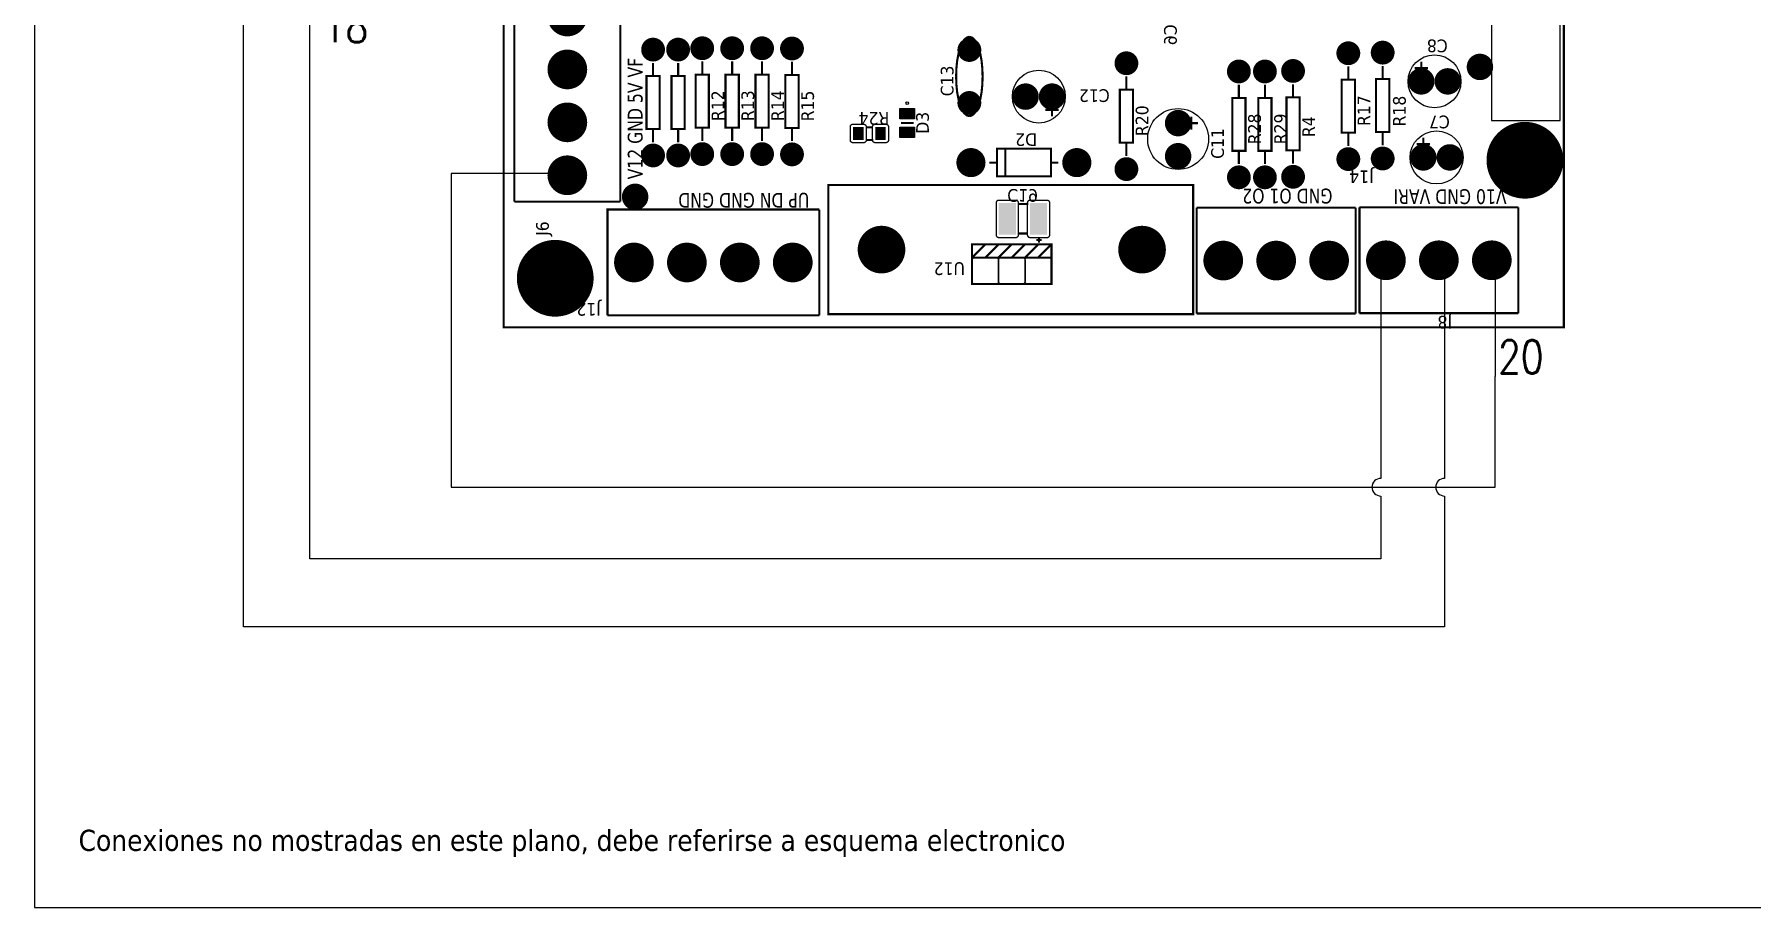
# Model space of a CAD drawing. Header units: millimetres. Extents: x 123.5 to 144.3, y 105.4 to 121.6.
# Drawn here: x 123.51 to 133.24, y 105.41 to 110.36 of the extents above; entities that cross this region are included whole.
import ezdxf
from ezdxf.enums import TextEntityAlignment as Align

# ---------------------------------------------------------------- set-up
doc = ezdxf.new("R2010")
doc.units = ezdxf.units.MM
for name, color, linetype in [('DESC', 250, 'Continuous'), ('WIREFIXED', 7, 'Continuous'), ('WIRES', 7, 'Continuous')]:
    doc.layers.add(name, color=color, linetype=linetype)
doc.styles.get("Standard").update_dxf_attribs({"font": 'tahoma.ttf'})
doc.styles.add('WD', font='romans.shx')

# ---------------------------------------------------------------- blocks, each defined once
blk = doc.blocks.new('RPAD')
blk.add_trace([(-0.5, -0.5), (-0.5, 0.5), (0.5, -0.5), (0.5, 0.5)])
blk = doc.blocks.new('EPAD')
at = {"const_width": 0.5}
blk.add_lwpolyline([(-0.25, 0, 1), (0.25, 0, 1)], format="xyb", close=True, dxfattribs=at)
blk = doc.blocks.new('CEGHV2')
for points, const_width in [([(126.3241, 109.9209), (131.1847, 109.9209), (131.1847, 113.926), (126.3241, 113.926), (126.3241, 109.9209)], 0.008), ([(126.3241, 109.9209), (131.1847, 109.9209), (131.1847, 113.926), (126.3241, 113.926), (126.3241, 109.9209)], 0.008), ([(126.3241, 109.9209), (131.1847, 109.9209), (131.1847, 113.926), (126.3241, 113.926), (126.3241, 109.9209)], 0.008), ([(126.7983, 113.8854), (126.7983, 113.4854)], 0.008), ([(127.5983, 113.8854), (127.5983, 113.4854), (126.7983, 113.4854)], 0.008), ([(126.7983, 113.8854), (127.5983, 113.8854)], 0.008), ([(126.7983, 113.8854), (126.7983, 113.4854)], 0.008), ([(127.5983, 113.8854), (127.5983, 113.4854), (126.7983, 113.4854)], 0.008), ([(126.7983, 113.8854), (127.5983, 113.8854)], 0.008), ([(126.7983, 113.8854), (126.7983, 113.4854)], 0.008), ([(127.5983, 113.8854), (127.5983, 113.4854), (126.7983, 113.4854)], 0.008), ([(126.7983, 113.8854), (127.5983, 113.8854)], 0.008), ([(126.3688, 113.5338), (126.7688, 113.5338), (126.7688, 112.7338)], 0.008), ([(126.3688, 112.7338), (126.3688, 113.5338)], 0.008), ([(126.3688, 113.5338), (126.7688, 113.5338), (126.7688, 112.7338)], 0.008), ([(126.3688, 112.7338), (126.3688, 113.5338)], 0.008), ([(126.3688, 113.5338), (126.7688, 113.5338), (126.7688, 112.7338)], 0.008), ([(126.3688, 112.7338), (126.3688, 113.5338)], 0.008), ([(127.0732, 113.3615), (127.0232, 113.3615)], 0.008), ([(127.0732, 113.3615), (127.0232, 113.3615)], 0.008), ([(127.0732, 113.3615), (127.0232, 113.3615)], 0.008), ([(127.0732, 113.3365), (127.2732, 113.3365), (127.2732, 113.3865), (127.0732, 113.3865), (127.0732, 113.3365)], 0.008), ([(127.0732, 113.3365), (127.2732, 113.3365), (127.2732, 113.3865), (127.0732, 113.3865), (127.0732, 113.3365)], 0.008), ([(127.0732, 113.3365), (127.2732, 113.3365), (127.2732, 113.3865), (127.0732, 113.3865), (127.0732, 113.3365)], 0.008), ([(127.3232, 113.3615), (127.2732, 113.3615)], 0.008), ([(127.3232, 113.3615), (127.2732, 113.3615)], 0.008), ([(127.3232, 113.3615), (127.2732, 113.3615)], 0.008), ([(127.0732, 113.2419), (127.2732, 113.2419), (127.2732, 113.2919), (127.0732, 113.2919), (127.0732, 113.2419)], 0.008), ([(127.0732, 113.2419), (127.2732, 113.2419), (127.2732, 113.2919), (127.0732, 113.2919), (127.0732, 113.2419)], 0.008), ([(127.0732, 113.2419), (127.2732, 113.2419), (127.2732, 113.2919), (127.0732, 113.2919), (127.0732, 113.2419)], 0.008), ([(127.0732, 113.2669), (127.0232, 113.2669)], 0.008), ([(127.0732, 113.2669), (127.0232, 113.2669)], 0.008), ([(127.0732, 113.2669), (127.0232, 113.2669)], 0.008), ([(127.3232, 113.2669), (127.2732, 113.2669)], 0.008), ([(127.3232, 113.2669), (127.2732, 113.2669)], 0.008), ([(127.3232, 113.2669), (127.2732, 113.2669)], 0.008), ([(127.0783, 113.1757), (127.0283, 113.1757)], 0.008), ([(127.0783, 113.1757), (127.0283, 113.1757)], 0.008), ([(127.0783, 113.1757), (127.0283, 113.1757)], 0.008), ([(127.0783, 113.1507), (127.2783, 113.1507), (127.2783, 113.2007), (127.0783, 113.2007), (127.0783, 113.1507)], 0.008), ([(127.0783, 113.1507), (127.2783, 113.1507), (127.2783, 113.2007), (127.0783, 113.2007), (127.0783, 113.1507)], 0.008), ([(127.0783, 113.1507), (127.2783, 113.1507), (127.2783, 113.2007), (127.0783, 113.2007), (127.0783, 113.1507)], 0.008), ([(127.3283, 113.1757), (127.2783, 113.1757)], 0.008), ([(127.3283, 113.1757), (127.2783, 113.1757)], 0.008), ([(127.3283, 113.1757), (127.2783, 113.1757)], 0.008), ([(127.0783, 113.0377), (127.2783, 113.0377), (127.2783, 113.0877), (127.0783, 113.0877), (127.0783, 113.0377)], 0.008), ([(127.0783, 113.0377), (127.2783, 113.0377), (127.2783, 113.0877), (127.0783, 113.0877), (127.0783, 113.0377)], 0.008), ([(127.0783, 113.0377), (127.2783, 113.0377), (127.2783, 113.0877), (127.0783, 113.0877), (127.0783, 113.0377)], 0.008), ([(127.0783, 113.0627), (127.0283, 113.0627)], 0.008), ([(127.0783, 113.0627), (127.0283, 113.0627)], 0.008), ([(127.0783, 113.0627), (127.0283, 113.0627)], 0.008), ([(127.3283, 113.0627), (127.2783, 113.0627)], 0.008), ([(127.3283, 113.0627), (127.2783, 113.0627)], 0.008), ([(127.3283, 113.0627), (127.2783, 113.0627)], 0.008), ([(127.0783, 112.9497), (127.0283, 112.9497)], 0.008), ([(127.0783, 112.9497), (127.0283, 112.9497)], 0.008), ([(127.0783, 112.9497), (127.0283, 112.9497)], 0.008), ([(127.0783, 112.9247), (127.2783, 112.9247), (127.2783, 112.9747), (127.0783, 112.9747), (127.0783, 112.9247)], 0.008), ([(127.0783, 112.9247), (127.2783, 112.9247), (127.2783, 112.9747), (127.0783, 112.9747), (127.0783, 112.9247)], 0.008), ([(127.0783, 112.9247), (127.2783, 112.9247), (127.2783, 112.9747), (127.0783, 112.9747), (127.0783, 112.9247)], 0.008), ([(127.3283, 112.9497), (127.2783, 112.9497)], 0.008), ([(127.3283, 112.9497), (127.2783, 112.9497)], 0.008), ([(127.3283, 112.9497), (127.2783, 112.9497)], 0.008), ([(127.0773, 112.8367), (127.0273, 112.8367)], 0.008), ([(127.0773, 112.8367), (127.0273, 112.8367)], 0.008), ([(127.0773, 112.8367), (127.0273, 112.8367)], 0.008), ([(127.0773, 112.8117), (127.2773, 112.8117), (127.2773, 112.8617), (127.0773, 112.8617), (127.0773, 112.8117)], 0.008), ([(127.0773, 112.8117), (127.2773, 112.8117), (127.2773, 112.8617), (127.0773, 112.8617), (127.0773, 112.8117)], 0.008), ([(127.0773, 112.8117), (127.2773, 112.8117), (127.2773, 112.8617), (127.0773, 112.8617), (127.0773, 112.8117)], 0.008), ([(127.3273, 112.8367), (127.2773, 112.8367)], 0.008), ([(127.3273, 112.8367), (127.2773, 112.8367)], 0.008), ([(127.3273, 112.8367), (127.2773, 112.8367)], 0.008), ([(126.3688, 112.7338), (126.7688, 112.7338)], 0.008), ([(126.3688, 112.7338), (126.7688, 112.7338)], 0.008), ([(126.3688, 112.7338), (126.7688, 112.7338)], 0.008), ([(126.3735, 111.3213), (126.8616, 111.3213), (126.8616, 112.6993), (126.3735, 112.6993), (126.3735, 111.3213)], 0.008), ([(126.3735, 111.3213), (126.8616, 111.3213), (126.8616, 112.6993), (126.3735, 112.6993), (126.3735, 111.3213)], 0.008), ([(126.3735, 111.3213), (126.8616, 111.3213), (126.8616, 112.6993), (126.3735, 112.6993), (126.3735, 111.3213)], 0.008), ([(127.0313, 112.5572), (127.0313, 112.5292)], 0.008), ([(127.0313, 112.5572), (127.0313, 112.5292)], 0.008), ([(127.0313, 112.5572), (127.0313, 112.5292)], 0.008), ([(127.0793, 112.5572), (127.0793, 112.5302)], 0.008), ([(127.0793, 112.5572), (127.0793, 112.5302)], 0.008), ([(127.0793, 112.5572), (127.0793, 112.5302)], 0.008), ([(127.0957, 112.3776), (127.0957, 112.4248)], 0.00787), ([(127.0957, 112.3776), (127.0957, 112.4248)], 0.00787), ([(127.0957, 112.3776), (127.0957, 112.4248)], 0.00787), ([(127.1217, 112.1666), (127.1247, 112.1767), (127.1332, 112.1862), (127.1468, 112.1947), (127.1649, 112.2021), (127.1869, 112.2081), (127.2124, 112.2127), (127.2409, 112.2156), (127.2717, 112.2166)], 0.008), ([(127.1217, 112.1666), (127.1247, 112.1767), (127.1332, 112.1862), (127.1468, 112.1947), (127.1649, 112.2021), (127.1869, 112.2081), (127.2124, 112.2127), (127.2409, 112.2156), (127.2717, 112.2166)], 0.008), ([(127.1217, 112.1666), (127.1247, 112.1767), (127.1332, 112.1862), (127.1468, 112.1947), (127.1649, 112.2021), (127.1869, 112.2081), (127.2124, 112.2127), (127.2409, 112.2156), (127.2717, 112.2166)], 0.008), ([(127.4217, 112.1666), (127.4187, 112.1767), (127.4101, 112.1862), (127.3964, 112.1947), (127.3782, 112.2021), (127.3561, 112.2081), (127.3306, 112.2127), (127.3023, 112.2156), (127.2717, 112.2166)], 0.008), ([(127.4217, 112.1666), (127.4187, 112.1767), (127.4101, 112.1862), (127.3964, 112.1947), (127.3782, 112.2021), (127.3561, 112.2081), (127.3306, 112.2127), (127.3023, 112.2156), (127.2717, 112.2166)], 0.008), ([(127.4217, 112.1666), (127.4187, 112.1767), (127.4101, 112.1862), (127.3964, 112.1947), (127.3782, 112.2021), (127.3561, 112.2081), (127.3306, 112.2127), (127.3023, 112.2156), (127.2717, 112.2166)], 0.008), ([(126.4874, 111.8564), (126.5874, 111.8564), (126.5874, 112.1564), (126.4874, 112.1564), (126.4874, 111.8564)], 0.008), ([(126.4874, 111.8564), (126.5874, 111.8564), (126.5874, 112.1564), (126.4874, 112.1564), (126.4874, 111.8564)], 0.008), ([(126.4874, 111.8564), (126.5874, 111.8564), (126.5874, 112.1564), (126.4874, 112.1564), (126.4874, 111.8564)], 0.008), ([(126.5874, 112.1564), (126.6374, 112.1564), (126.6374, 111.8564), (126.5874, 111.8564)], 0.008), ([(126.5874, 112.1564), (126.6374, 112.1064)], 0.008), ([(126.5874, 112.1564), (126.6374, 112.1564), (126.6374, 111.8564), (126.5874, 111.8564)], 0.008), ([(126.5874, 112.1564), (126.6374, 112.1064)], 0.008), ([(126.5874, 112.1564), (126.6374, 112.1564), (126.6374, 111.8564), (126.5874, 111.8564)], 0.008), ([(126.5874, 112.1564), (126.6374, 112.1064)], 0.008), ([(126.5874, 112.1064), (126.6374, 112.0564)], 0.008), ([(126.5874, 112.1064), (126.6374, 112.0564)], 0.008), ([(126.5874, 112.1064), (126.6374, 112.0564)], 0.008), ([(127.1217, 112.1666), (127.1247, 112.1564), (127.1332, 112.1469), (127.1468, 112.1384), (127.1649, 112.1311), (127.1869, 112.125), (127.2124, 112.1204), (127.2409, 112.1176), (127.2717, 112.1166)], 0.008), ([(127.1217, 112.1666), (127.1247, 112.1564), (127.1332, 112.1469), (127.1468, 112.1384), (127.1649, 112.1311), (127.1869, 112.125), (127.2124, 112.1204), (127.2409, 112.1176), (127.2717, 112.1166)], 0.008), ([(127.1217, 112.1666), (127.1247, 112.1564), (127.1332, 112.1469), (127.1468, 112.1384), (127.1649, 112.1311), (127.1869, 112.125), (127.2124, 112.1204), (127.2409, 112.1176), (127.2717, 112.1166)], 0.008), ([(127.4217, 112.1666), (127.4187, 112.1564), (127.4101, 112.1469), (127.3964, 112.1384), (127.3782, 112.1311), (127.3561, 112.125), (127.3306, 112.1204), (127.3023, 112.1176), (127.2717, 112.1166)], 0.008), ([(127.4217, 112.1666), (127.4187, 112.1564), (127.4101, 112.1469), (127.3964, 112.1384), (127.3782, 112.1311), (127.3561, 112.125), (127.3306, 112.1204), (127.3023, 112.1176), (127.2717, 112.1166)], 0.008), ([(127.4217, 112.1666), (127.4187, 112.1564), (127.4101, 112.1469), (127.3964, 112.1384), (127.3782, 112.1311), (127.3561, 112.125), (127.3306, 112.1204), (127.3023, 112.1176), (127.2717, 112.1166)], 0.008), ([(126.5874, 112.0564), (126.6374, 112.0064)], 0.008), ([(126.5874, 112.0564), (126.6374, 112.0064)], 0.008), ([(126.5874, 112.0564), (126.6374, 112.0064)], 0.008), ([(126.8942, 111.8586), (126.9992, 111.8586), (126.9992, 112.0626), (126.8942, 112.0626), (126.8942, 111.8586)], 0.008), ([(126.8942, 111.8586), (126.9992, 111.8586), (126.9992, 112.0626), (126.8942, 112.0626), (126.8942, 111.8586)], 0.008), ([(126.8942, 111.8586), (126.9992, 111.8586), (126.9992, 112.0626), (126.8942, 112.0626), (126.8942, 111.8586)], 0.008), ([(126.9462, 112.0906), (126.9462, 112.0626)], 0.008), ([(126.9462, 112.0906), (126.9462, 112.0626)], 0.008), ([(126.9462, 112.0906), (126.9462, 112.0626)], 0.008), ([(126.5874, 112.0064), (126.6374, 111.9564)], 0.008), ([(126.5874, 112.0064), (126.6374, 111.9564)], 0.008), ([(126.5874, 112.0064), (126.6374, 111.9564)], 0.008), ([(126.6785, 111.9833), (126.6785, 111.9453)], 0.008), ([(126.6785, 111.9833), (126.6785, 111.9453)], 0.008), ([(126.6785, 111.9833), (126.6785, 111.9453)], 0.008), ([(126.7895, 111.9833), (126.7895, 111.9443)], 0.008), ([(126.7895, 111.9833), (126.7895, 111.9443)], 0.008), ([(126.7895, 111.9833), (126.7895, 111.9443)], 0.008), ([(126.9982, 112.0306), (126.8952, 112.0306)], 0.008), ([(126.9982, 112.0306), (126.8952, 112.0306)], 0.008), ([(126.9982, 112.0306), (126.8952, 112.0306)], 0.008), ([(126.5874, 111.9564), (126.6374, 111.9064)], 0.008), ([(126.5874, 111.9564), (126.6374, 111.9064)], 0.008), ([(126.5874, 111.9564), (126.6374, 111.9064)], 0.008), ([(126.6535, 111.9133), (126.6535, 111.8933)], 0.008), ([(126.6535, 111.9133), (126.6535, 111.8933)], 0.008), ([(126.6535, 111.9133), (126.6535, 111.8933)], 0.008), ([(126.5874, 111.9064), (126.6374, 111.8564)], 0.008), ([(126.5874, 111.9064), (126.6374, 111.8564)], 0.008), ([(126.5874, 111.9064), (126.6374, 111.8564)], 0.008), ([(126.6635, 111.9033), (126.6435, 111.9033)], 0.008), ([(126.6635, 111.9033), (126.6435, 111.9033)], 0.008), ([(126.6635, 111.9033), (126.6435, 111.9033)], 0.008), ([(126.9462, 111.8586), (126.9462, 111.8306)], 0.008), ([(126.9462, 111.8586), (126.9462, 111.8306)], 0.008), ([(126.9462, 111.8586), (126.9462, 111.8306)], 0.008), ([(127.1206, 111.8542), (127.1706, 111.8542)], 0.008), ([(127.1206, 111.8542), (127.1706, 111.8542)], 0.008), ([(127.1206, 111.8542), (127.1706, 111.8542)], 0.008), ([(127.1456, 111.8292), (127.1456, 111.8792)], 0.008), ([(127.1456, 111.8292), (127.1456, 111.8792)], 0.008), ([(127.1456, 111.8292), (127.1456, 111.8792)], 0.008), ([(127.0216, 111.5483), (127.2216, 111.5483), (127.2216, 111.5983), (127.0216, 111.5983), (127.0216, 111.5483)], 0.008), ([(127.0216, 111.5483), (127.2216, 111.5483), (127.2216, 111.5983), (127.0216, 111.5983), (127.0216, 111.5483)], 0.008), ([(127.0216, 111.5483), (127.2216, 111.5483), (127.2216, 111.5983), (127.0216, 111.5983), (127.0216, 111.5483)], 0.008), ([(127.0216, 111.5733), (126.9716, 111.5733)], 0.008), ([(127.0216, 111.5733), (126.9716, 111.5733)], 0.008), ([(127.0216, 111.5733), (126.9716, 111.5733)], 0.008), ([(127.2716, 111.5733), (127.2216, 111.5733)], 0.008), ([(127.2716, 111.5733), (127.2216, 111.5733)], 0.008), ([(127.2716, 111.5733), (127.2216, 111.5733)], 0.008), ([(127.1204, 111.3279), (127.0704, 111.3279)], 0.008), ([(127.1204, 111.3279), (127.0704, 111.3279)], 0.008), ([(127.1204, 111.3279), (127.0704, 111.3279)], 0.008), ([(127.0954, 111.3029), (127.0954, 111.3529)], 0.008), ([(127.0954, 111.3029), (127.0954, 111.3529)], 0.008), ([(127.0954, 111.3029), (127.0954, 111.3529)], 0.008), ([(126.776, 111.3075), (126.376, 111.3075)], 0.008), ([(126.376, 111.3075), (126.376, 110.7075)], 0.008), ([(126.776, 111.3075), (126.376, 111.3075)], 0.008), ([(126.376, 111.3075), (126.376, 110.7075)], 0.008), ([(126.776, 111.3075), (126.376, 111.3075)], 0.008), ([(126.376, 111.3075), (126.376, 110.7075)], 0.008), ([(126.776, 110.7075), (126.776, 111.3075)], 0.008), ([(126.776, 110.7075), (126.776, 111.3075)], 0.008), ([(126.776, 110.7075), (126.776, 111.3075)], 0.008), ([(126.9906, 111.1484), (126.9406, 111.1484)], 0.008), ([(126.9906, 111.1484), (126.9406, 111.1484)], 0.008), ([(126.9906, 111.1484), (126.9406, 111.1484)], 0.008), ([(126.9906, 111.1234), (127.1906, 111.1234), (127.1906, 111.1734), (126.9906, 111.1734), (126.9906, 111.1234)], 0.008), ([(126.9906, 111.1234), (127.1906, 111.1234), (127.1906, 111.1734), (126.9906, 111.1734), (126.9906, 111.1234)], 0.008), ([(126.9906, 111.1234), (127.1906, 111.1234), (127.1906, 111.1734), (126.9906, 111.1734), (126.9906, 111.1234)], 0.008), ([(127.2406, 111.1484), (127.1906, 111.1484)], 0.008), ([(127.2406, 111.1484), (127.1906, 111.1484)], 0.008), ([(127.2406, 111.1484), (127.1906, 111.1484)], 0.008), ([(126.9906, 111.025), (127.1906, 111.025), (127.1906, 111.075), (126.9906, 111.075), (126.9906, 111.025)], 0.008), ([(126.9906, 111.025), (127.1906, 111.025), (127.1906, 111.075), (126.9906, 111.075), (126.9906, 111.025)], 0.008), ([(126.9906, 111.025), (127.1906, 111.025), (127.1906, 111.075), (126.9906, 111.075), (126.9906, 111.025)], 0.008), ([(126.9906, 111.05), (126.9406, 111.05)], 0.008), ([(126.9906, 111.05), (126.9406, 111.05)], 0.008), ([(126.9906, 111.05), (126.9406, 111.05)], 0.008), ([(127.2406, 111.05), (127.1906, 111.05)], 0.008), ([(127.2406, 111.05), (127.1906, 111.05)], 0.008), ([(127.2406, 111.05), (127.1906, 111.05)], 0.008), ([(126.9926, 110.9437), (126.9426, 110.9437)], 0.008), ([(126.9926, 110.9437), (126.9426, 110.9437)], 0.008), ([(126.9926, 110.9437), (126.9426, 110.9437)], 0.008), ([(126.9926, 110.9187), (127.1926, 110.9187), (127.1926, 110.9687), (126.9926, 110.9687), (126.9926, 110.9187)], 0.008), ([(126.9926, 110.9187), (127.1926, 110.9187), (127.1926, 110.9687), (126.9926, 110.9687), (126.9926, 110.9187)], 0.008), ([(126.9926, 110.9187), (127.1926, 110.9187), (127.1926, 110.9687), (126.9926, 110.9687), (126.9926, 110.9187)], 0.008), ([(127.2426, 110.9437), (127.1926, 110.9437)], 0.008), ([(127.2426, 110.9437), (127.1926, 110.9437)], 0.008), ([(127.2426, 110.9437), (127.1926, 110.9437)], 0.008), ([(127.0595, 110.71), (127.2595, 110.71), (127.2595, 110.76), (127.0595, 110.76), (127.0595, 110.71)], 0.008), ([(127.0595, 110.71), (127.2595, 110.71), (127.2595, 110.76), (127.0595, 110.76), (127.0595, 110.71)], 0.008), ([(127.0595, 110.71), (127.2595, 110.71), (127.2595, 110.76), (127.0595, 110.76), (127.0595, 110.71)], 0.008), ([(126.776, 110.7075), (126.376, 110.7075)], 0.008), ([(126.776, 110.7075), (126.376, 110.7075)], 0.008), ([(126.776, 110.7075), (126.376, 110.7075)], 0.008), ([(126.3771, 110.6929), (126.7771, 110.6929)], 0.008), ([(126.3771, 110.6929), (126.3771, 110.0929)], 0.008), ([(126.3771, 110.6929), (126.7771, 110.6929)], 0.008), ([(126.3771, 110.6929), (126.3771, 110.0929)], 0.008), ([(126.3771, 110.6929), (126.7771, 110.6929)], 0.008), ([(126.3771, 110.6929), (126.3771, 110.0929)], 0.008), ([(126.7771, 110.0929), (126.7771, 110.6929)], 0.008), ([(126.7771, 110.0929), (126.7771, 110.6929)], 0.008), ([(126.7771, 110.0929), (126.7771, 110.6929)], 0.008), ([(127.0595, 110.735), (127.0095, 110.735)], 0.008), ([(127.0595, 110.735), (127.0095, 110.735)], 0.008), ([(127.0595, 110.735), (127.0095, 110.735)], 0.008), ([(127.3095, 110.735), (127.2595, 110.735)], 0.008), ([(127.3095, 110.735), (127.2595, 110.735)], 0.008), ([(127.3095, 110.735), (127.2595, 110.735)], 0.008), ([(127.0618, 110.5801), (127.2618, 110.5801), (127.2618, 110.6301), (127.0618, 110.6301), (127.0618, 110.5801)], 0.008), ([(127.0618, 110.5801), (127.2618, 110.5801), (127.2618, 110.6301), (127.0618, 110.6301), (127.0618, 110.5801)], 0.008), ([(127.0618, 110.5801), (127.2618, 110.5801), (127.2618, 110.6301), (127.0618, 110.6301), (127.0618, 110.5801)], 0.008), ([(127.0118, 110.6051), (127.0618, 110.6051)], 0.008), ([(127.0118, 110.6051), (127.0618, 110.6051)], 0.008), ([(127.0118, 110.6051), (127.0618, 110.6051)], 0.008), ([(127.2618, 110.6051), (127.3118, 110.6051)], 0.008), ([(127.2618, 110.6051), (127.3118, 110.6051)], 0.008), ([(127.2618, 110.6051), (127.3118, 110.6051)], 0.008), ([(127.3032, 110.4844), (127.3032, 110.4344)], 0.008), ([(127.3032, 110.4844), (127.3032, 110.4344)], 0.008), ([(127.3032, 110.4844), (127.3032, 110.4344)], 0.008), ([(127.0408, 110.4516), (126.9908, 110.4516)], 0.008), ([(127.0408, 110.4516), (126.9908, 110.4516)], 0.008), ([(127.0408, 110.4516), (126.9908, 110.4516)], 0.008), ([(127.0158, 110.4766), (127.0158, 110.4266)], 0.008), ([(127.0158, 110.4766), (127.0158, 110.4266)], 0.008), ([(127.0158, 110.4766), (127.0158, 110.4266)], 0.008), ([(127.3282, 110.4594), (127.2782, 110.4594)], 0.008), ([(127.3282, 110.4594), (127.2782, 110.4594)], 0.008), ([(127.3282, 110.4594), (127.2782, 110.4594)], 0.008), ([(126.3771, 110.0929), (126.7771, 110.0929)], 0.008), ([(126.3771, 110.0929), (126.7771, 110.0929)], 0.008), ([(126.3771, 110.0929), (126.7771, 110.0929)], 0.008)]:
    blk.add_lwpolyline(points, dxfattribs=dict(const_width=const_width))
for points in [[(127.0913, 112.6062), (127.0913, 112.5662), (127.0913, 112.5652), (127.0911, 112.5642), (127.0909, 112.5632), (127.0906, 112.5623), (127.0902, 112.5614), (127.0897, 112.5606), (127.0891, 112.5598), (127.0884, 112.5591), (127.0877, 112.5585), (127.087, 112.5579), (127.0861, 112.5574), (127.0853, 112.557), (127.0843, 112.5567), (127.0834, 112.5564), (127.0824, 112.5563), (127.0813, 112.5562), (127.0313, 112.5562), (127.0303, 112.5563), (127.0293, 112.5564), (127.0283, 112.5567), (127.0274, 112.557), (127.0265, 112.5574), (127.0257, 112.5579), (127.0249, 112.5585), (127.0242, 112.5591), (127.0236, 112.5598), (127.023, 112.5606), (127.0225, 112.5614), (127.0221, 112.5623), (127.0218, 112.5632), (127.0215, 112.5642), (127.0214, 112.5652), (127.0213, 112.5662), (127.0213, 112.6062), (127.0214, 112.6073), (127.0215, 112.6083), (127.0218, 112.6093), (127.0221, 112.6102), (127.0225, 112.6111), (127.023, 112.6119), (127.0236, 112.6126), (127.0242, 112.6134), (127.0249, 112.614), (127.0257, 112.6146), (127.0265, 112.6151), (127.0274, 112.6155), (127.0283, 112.6158), (127.0293, 112.616), (127.0303, 112.6162), (127.0313, 112.6162), (127.0813, 112.6162), (127.0824, 112.6162), (127.0834, 112.616), (127.0843, 112.6158), (127.0853, 112.6155), (127.0861, 112.6151), (127.087, 112.6146), (127.0877, 112.614), (127.0884, 112.6134), (127.0891, 112.6126), (127.0897, 112.6119), (127.0902, 112.6111), (127.0906, 112.6102), (127.0909, 112.6093), (127.0911, 112.6083), (127.0913, 112.6073), (127.0913, 112.6062)], [(127.0913, 112.5222), (127.0913, 112.4822), (127.0913, 112.4812), (127.0911, 112.4802), (127.0909, 112.4792), (127.0906, 112.4783), (127.0902, 112.4774), (127.0897, 112.4766), (127.0891, 112.4758), (127.0884, 112.4751), (127.0877, 112.4745), (127.087, 112.4739), (127.0861, 112.4734), (127.0853, 112.473), (127.0843, 112.4727), (127.0834, 112.4724), (127.0824, 112.4723), (127.0813, 112.4722), (127.0313, 112.4722), (127.0303, 112.4723), (127.0293, 112.4724), (127.0283, 112.4727), (127.0274, 112.473), (127.0265, 112.4734), (127.0257, 112.4739), (127.0249, 112.4745), (127.0242, 112.4751), (127.0236, 112.4758), (127.023, 112.4766), (127.0225, 112.4774), (127.0221, 112.4783), (127.0218, 112.4792), (127.0215, 112.4802), (127.0214, 112.4812), (127.0213, 112.4822), (127.0213, 112.5222), (127.0214, 112.5233), (127.0215, 112.5243), (127.0218, 112.5253), (127.0221, 112.5262), (127.0225, 112.5271), (127.023, 112.5279), (127.0236, 112.5286), (127.0242, 112.5294), (127.0249, 112.53), (127.0257, 112.5306), (127.0265, 112.5311), (127.0274, 112.5315), (127.0283, 112.5318), (127.0293, 112.532), (127.0303, 112.5322), (127.0313, 112.5322), (127.0813, 112.5322), (127.0824, 112.5322), (127.0834, 112.532), (127.0843, 112.5318), (127.0853, 112.5315), (127.0861, 112.5311), (127.087, 112.5306), (127.0877, 112.53), (127.0884, 112.5294), (127.0891, 112.5286), (127.0897, 112.5279), (127.0902, 112.5271), (127.0906, 112.5262), (127.0909, 112.5253), (127.0911, 112.5243), (127.0913, 112.5233), (127.0913, 112.5222)], [(127.0798, 112.3737), (127.0408, 112.3737), (127.0408, 112.4287), (127.0798, 112.4287), (127.0798, 112.3737)], [(127.1506, 112.3737), (127.1116, 112.3737), (127.1116, 112.4287), (127.1506, 112.4287), (127.1506, 112.3737)], [(126.5874, 112.1464), (126.5874, 112.0664), (126.5874, 112.0653), (126.5872, 112.0643), (126.587, 112.0633), (126.5867, 112.0624), (126.5862, 112.0615), (126.5858, 112.0607), (126.5852, 112.06), (126.5845, 112.0592), (126.5838, 112.0586), (126.5831, 112.058), (126.5822, 112.0575), (126.5814, 112.0571), (126.5804, 112.0568), (126.5795, 112.0566), (126.5785, 112.0564), (126.5774, 112.0564), (126.4974, 112.0564), (126.4964, 112.0564), (126.4954, 112.0566), (126.4944, 112.0568), (126.4935, 112.0571), (126.4926, 112.0575), (126.4918, 112.058), (126.491, 112.0586), (126.4903, 112.0592), (126.4897, 112.06), (126.4891, 112.0607), (126.4886, 112.0615), (126.4882, 112.0624), (126.4879, 112.0633), (126.4876, 112.0643), (126.4875, 112.0653), (126.4874, 112.0664), (126.4874, 112.1464), (126.4875, 112.1474), (126.4876, 112.1484), (126.4879, 112.1494), (126.4882, 112.1503), (126.4886, 112.1512), (126.4891, 112.152), (126.4897, 112.1528), (126.4903, 112.1535), (126.491, 112.1541), (126.4918, 112.1547), (126.4926, 112.1552), (126.4935, 112.1556), (126.4944, 112.1559), (126.4954, 112.1562), (126.4964, 112.1563), (126.4974, 112.1564), (126.5774, 112.1564), (126.5785, 112.1563), (126.5795, 112.1562), (126.5804, 112.1559), (126.5814, 112.1556), (126.5822, 112.1552), (126.5831, 112.1547), (126.5838, 112.1541), (126.5845, 112.1535), (126.5852, 112.1528), (126.5858, 112.152), (126.5862, 112.1512), (126.5867, 112.1503), (126.587, 112.1494), (126.5872, 112.1484), (126.5874, 112.1474), (126.5874, 112.1464)], [(126.5874, 112.0464), (126.5874, 111.9664), (126.5874, 111.9653), (126.5872, 111.9643), (126.587, 111.9633), (126.5867, 111.9624), (126.5862, 111.9615), (126.5858, 111.9607), (126.5852, 111.96), (126.5845, 111.9592), (126.5838, 111.9586), (126.5831, 111.958), (126.5822, 111.9575), (126.5814, 111.9571), (126.5804, 111.9568), (126.5795, 111.9566), (126.5785, 111.9564), (126.5774, 111.9564), (126.4974, 111.9564), (126.4964, 111.9564), (126.4954, 111.9566), (126.4944, 111.9568), (126.4935, 111.9571), (126.4926, 111.9575), (126.4918, 111.958), (126.491, 111.9586), (126.4903, 111.9592), (126.4897, 111.96), (126.4891, 111.9607), (126.4886, 111.9615), (126.4882, 111.9624), (126.4879, 111.9633), (126.4876, 111.9643), (126.4875, 111.9653), (126.4874, 111.9664), (126.4874, 112.0464), (126.4875, 112.0474), (126.4876, 112.0484), (126.4879, 112.0494), (126.4882, 112.0503), (126.4886, 112.0512), (126.4891, 112.052), (126.4897, 112.0528), (126.4903, 112.0535), (126.491, 112.0541), (126.4918, 112.0547), (126.4926, 112.0552), (126.4935, 112.0556), (126.4944, 112.0559), (126.4954, 112.0562), (126.4964, 112.0563), (126.4974, 112.0564), (126.5774, 112.0564), (126.5785, 112.0563), (126.5795, 112.0562), (126.5804, 112.0559), (126.5814, 112.0556), (126.5822, 112.0552), (126.5831, 112.0547), (126.5838, 112.0541), (126.5845, 112.0535), (126.5852, 112.0528), (126.5858, 112.052), (126.5862, 112.0512), (126.5867, 112.0503), (126.587, 112.0494), (126.5872, 112.0484), (126.5874, 112.0474), (126.5874, 112.0464)], [(126.6635, 112.0558), (126.6635, 111.9908), (126.6636, 111.9897), (126.6637, 111.9887), (126.6639, 111.9877), (126.6643, 111.9868), (126.6647, 111.9859), (126.6652, 111.9851), (126.6658, 111.9843), (126.6664, 111.9836), (126.6671, 111.983), (126.6679, 111.9824), (126.6687, 111.9819), (126.6696, 111.9815), (126.6705, 111.9812), (126.6715, 111.981), (126.6725, 111.9808), (126.6735, 111.9808), (126.7935, 111.9808), (126.7945, 111.9808), (126.7955, 111.981), (126.7965, 111.9812), (126.7974, 111.9815), (126.7983, 111.9819), (126.7991, 111.9824), (126.7999, 111.983), (126.8006, 111.9836), (126.8013, 111.9843), (126.8018, 111.9851), (126.8023, 111.9859), (126.8027, 111.9868), (126.8031, 111.9877), (126.8033, 111.9887), (126.8035, 111.9897), (126.8035, 111.9908), (126.8035, 112.0558), (126.8035, 112.0568), (126.8033, 112.0578), (126.8031, 112.0588), (126.8027, 112.0597), (126.8023, 112.0606), (126.8018, 112.0614), (126.8013, 112.0622), (126.8006, 112.0629), (126.7999, 112.0635), (126.7991, 112.0641), (126.7983, 112.0646), (126.7974, 112.065), (126.7965, 112.0653), (126.7955, 112.0656), (126.7945, 112.0657), (126.7935, 112.0658), (126.6735, 112.0658), (126.6725, 112.0657), (126.6715, 112.0656), (126.6705, 112.0653), (126.6696, 112.065), (126.6687, 112.0646), (126.6679, 112.0641), (126.6671, 112.0635), (126.6664, 112.0629), (126.6658, 112.0622), (126.6652, 112.0614), (126.6647, 112.0606), (126.6643, 112.0597), (126.6639, 112.0588), (126.6637, 112.0578), (126.6636, 112.0568), (126.6635, 112.0558)], [(126.5874, 111.9464), (126.5874, 111.8664), (126.5874, 111.8653), (126.5872, 111.8643), (126.587, 111.8633), (126.5867, 111.8624), (126.5862, 111.8615), (126.5858, 111.8607), (126.5852, 111.86), (126.5845, 111.8592), (126.5838, 111.8586), (126.5831, 111.858), (126.5822, 111.8575), (126.5814, 111.8571), (126.5804, 111.8568), (126.5795, 111.8566), (126.5785, 111.8564), (126.5774, 111.8564), (126.4974, 111.8564), (126.4964, 111.8564), (126.4954, 111.8566), (126.4944, 111.8568), (126.4935, 111.8571), (126.4926, 111.8575), (126.4918, 111.858), (126.491, 111.8586), (126.4903, 111.8592), (126.4897, 111.86), (126.4891, 111.8607), (126.4886, 111.8615), (126.4882, 111.8624), (126.4879, 111.8633), (126.4876, 111.8643), (126.4875, 111.8653), (126.4874, 111.8664), (126.4874, 111.9464), (126.4875, 111.9474), (126.4876, 111.9484), (126.4879, 111.9494), (126.4882, 111.9503), (126.4886, 111.9512), (126.4891, 111.952), (126.4897, 111.9528), (126.4903, 111.9535), (126.491, 111.9541), (126.4918, 111.9547), (126.4926, 111.9552), (126.4935, 111.9556), (126.4944, 111.9559), (126.4954, 111.9562), (126.4964, 111.9563), (126.4974, 111.9564), (126.5774, 111.9564), (126.5785, 111.9563), (126.5795, 111.9562), (126.5804, 111.9559), (126.5814, 111.9556), (126.5822, 111.9552), (126.5831, 111.9547), (126.5838, 111.9541), (126.5845, 111.9535), (126.5852, 111.9528), (126.5858, 111.952), (126.5862, 111.9512), (126.5867, 111.9503), (126.587, 111.9494), (126.5872, 111.9484), (126.5874, 111.9474), (126.5874, 111.9464)], [(126.6635, 111.9378), (126.6635, 111.8728), (126.6636, 111.8717), (126.6637, 111.8707), (126.6639, 111.8697), (126.6643, 111.8688), (126.6647, 111.8679), (126.6652, 111.8671), (126.6658, 111.8663), (126.6664, 111.8656), (126.6671, 111.865), (126.6679, 111.8644), (126.6687, 111.8639), (126.6696, 111.8635), (126.6705, 111.8632), (126.6715, 111.863), (126.6725, 111.8628), (126.6735, 111.8628), (126.7935, 111.8628), (126.7945, 111.8628), (126.7955, 111.863), (126.7965, 111.8632), (126.7974, 111.8635), (126.7983, 111.8639), (126.7991, 111.8644), (126.7999, 111.865), (126.8006, 111.8656), (126.8013, 111.8663), (126.8018, 111.8671), (126.8023, 111.8679), (126.8027, 111.8688), (126.8031, 111.8697), (126.8033, 111.8707), (126.8035, 111.8717), (126.8035, 111.8728), (126.8035, 111.9378), (126.8035, 111.9388), (126.8033, 111.9398), (126.8031, 111.9408), (126.8027, 111.9417), (126.8023, 111.9426), (126.8018, 111.9434), (126.8013, 111.9442), (126.8006, 111.9449), (126.7999, 111.9455), (126.7991, 111.9461), (126.7983, 111.9466), (126.7974, 111.947), (126.7965, 111.9473), (126.7955, 111.9476), (126.7945, 111.9477), (126.7935, 111.9478), (126.6735, 111.9478), (126.6725, 111.9477), (126.6715, 111.9476), (126.6705, 111.9473), (126.6696, 111.947), (126.6687, 111.9466), (126.6679, 111.9461), (126.6671, 111.9455), (126.6664, 111.9449), (126.6658, 111.9442), (126.6652, 111.9434), (126.6647, 111.9426), (126.6643, 111.9417), (126.6639, 111.9408), (126.6637, 111.9398), (126.6636, 111.9388), (126.6635, 111.9378)]]:
    blk.add_lwpolyline(points, close=True)
blk.add_lwpolyline([(127.1059, 109.9352), (128.2148, 109.9352), (128.2148, 110.1943), (127.1059, 110.1943), (127.1059, 109.9352)])
for centre, radius in [((127.1705, 112.4012), 0.00492), ((127.1705, 112.4012), 0.00492), ((127.1705, 112.4012), 0.00492), ((127.1956, 111.9042), 0.1), ((127.1956, 111.9042), 0.1), ((127.1956, 111.9042), 0.1), ((127.0354, 111.3779), 0.115), ((127.0354, 111.3779), 0.115), ((127.0354, 111.3779), 0.115), ((126.9658, 110.4016), 0.1), ((126.9658, 110.4016), 0.1), ((126.9658, 110.4016), 0.1), ((127.2532, 110.4094), 0.1), ((127.2532, 110.4094), 0.1), ((127.2532, 110.4094), 0.1)]:
    blk.add_circle(centre, radius)
for p, xscale, yscale in [((126.5091, 113.7311), 0.29, 0.29), ((126.8983, 113.6854), 0.15, 0.15), ((127.0983, 113.6854), 0.15, 0.15), ((127.2983, 113.6854), 0.15, 0.15), ((127.4983, 113.6854), 0.15, 0.15), ((126.5688, 113.4338), 0.15, 0.15), ((126.8169, 113.4293), 0.1, 0.1), ((126.9732, 113.3615), 0.09, 0.09), ((127.3732, 113.3615), 0.09, 0.09), ((126.5688, 113.2338), 0.15, 0.15), ((126.9732, 113.2669), 0.09, 0.09), ((127.3732, 113.2669), 0.09, 0.09), ((126.9783, 113.1757), 0.09, 0.09), ((127.3783, 113.1757), 0.09, 0.09), ((126.5688, 113.0338), 0.15, 0.15), ((126.9783, 113.0627), 0.09, 0.09), ((127.3783, 113.0627), 0.09, 0.09), ((126.9783, 112.9497), 0.09, 0.09), ((127.3783, 112.9497), 0.09, 0.09), ((126.5688, 112.8338), 0.15, 0.15), ((126.9773, 112.8367), 0.09, 0.09), ((127.3773, 112.8367), 0.09, 0.09), ((126.6175, 112.4985), 0.18, 0.18), ((126.9462, 112.1606), 0.11, 0.11), ((127.1717, 112.1666), 0.09, 0.09), ((127.3717, 112.1666), 0.09, 0.09), ((127.1956, 111.9542), 0.1, 0.1), ((127.1956, 111.8542), 0.1, 0.1), ((126.9462, 111.7606), 0.11, 0.11), ((126.6175, 111.5142), 0.18, 0.18), ((126.9216, 111.5733), 0.09, 0.09), ((127.3216, 111.5733), 0.09, 0.09), ((126.9704, 111.3779), 0.1, 0.1), ((127.0954, 111.3779), 0.1, 0.1), ((126.576, 111.2075), 0.15, 0.15), ((126.8906, 111.1484), 0.09, 0.09), ((127.2906, 111.1484), 0.09, 0.09), ((126.576, 111.0075), 0.15, 0.15), ((126.8906, 111.05), 0.09, 0.09), ((127.2906, 111.05), 0.09, 0.09), ((126.8926, 110.9437), 0.09, 0.09), ((127.2926, 110.9437), 0.09, 0.09), ((126.576, 110.8075), 0.15, 0.15), ((126.9595, 110.735), 0.09, 0.09), ((127.3595, 110.735), 0.09, 0.09), ((126.5771, 110.5929), 0.15, 0.15), ((126.9618, 110.6051), 0.09, 0.09), ((127.3618, 110.6051), 0.09, 0.09), ((126.9658, 110.4516), 0.1, 0.1), ((127.2532, 110.4594), 0.1, 0.1), ((126.5771, 110.3929), 0.15, 0.15), ((126.9658, 110.3516), 0.1, 0.1), ((127.2532, 110.3594), 0.1, 0.1), ((126.5771, 110.1929), 0.15, 0.15), ((127.3078, 110.2377), 0.1, 0.1), ((126.9551, 110.0679), 0.29, 0.29)]:
    blk.add_blockref('EPAD', p, dxfattribs=dict(xscale=xscale, yscale=yscale))
for p, xscale, yscale, rotation in [((127.0563, 112.5862), 0.04, 0.05, 270), ((127.0563, 112.5022), 0.04, 0.05, 270), ((127.0603, 112.4012), 0.039, 0.055, 180), ((127.1311, 112.4012), 0.039, 0.055, 180), ((126.7335, 112.0233), 0.065, 0.12, 90), ((126.7335, 111.9053), 0.065, 0.12, 90)]:
    blk.add_blockref('RPAD', p, dxfattribs=dict(xscale=xscale, yscale=yscale, rotation=rotation))
for s, height, width, p in [('J6', 0.048, 1.041667, (126.6693, 113.7554)), ('J6', 0.048, 1.041667, (126.6693, 113.7554)), ('J6', 0.048, 1.041667, (126.6693, 113.7554)), ('V12 GND 5V VF', 0.056, 0.892857, (126.8831, 113.4012)), ('V12 GND 5V VF', 0.056, 0.892857, (126.8831, 113.4012)), ('V12 GND 5V VF', 0.056, 0.892857, (126.8831, 113.4012)), ('R12', 0.048, 1.041667, (127.1033, 113.0927)), ('R12', 0.048, 1.041667, (127.1033, 113.0927)), ('R12', 0.048, 1.041667, (127.1033, 113.0927)), ('R13', 0.048, 1.041667, (127.1033, 112.9797)), ('R13', 0.048, 1.041667, (127.1033, 112.9797)), ('R13', 0.048, 1.041667, (127.1033, 112.9797)), ('R14', 0.048, 1.041667, (127.1033, 112.8667)), ('R14', 0.048, 1.041667, (127.1033, 112.8667)), ('R14', 0.048, 1.041667, (127.1033, 112.8667)), ('R15', 0.048, 1.041667, (127.1023, 112.7537)), ('R15', 0.048, 1.041667, (127.1023, 112.7537)), ('R15', 0.048, 1.041667, (127.1023, 112.7537)), ('D3', 0.048, 1.041667, (127.0551, 112.3196)), ('D3', 0.048, 1.041667, (127.0551, 112.3196)), ('D3', 0.048, 1.041667, (127.0551, 112.3196)), ('C13', 0.048, 1.041667, (127.1967, 112.2266)), ('C13', 0.048, 1.041667, (127.1967, 112.2266)), ('C13', 0.048, 1.041667, (127.1967, 112.2266)), ('R20', 0.048, 1.041667, (127.0466, 111.4903)), ('R20', 0.048, 1.041667, (127.0466, 111.4903)), ('R20', 0.048, 1.041667, (127.0466, 111.4903)), ('C11', 0.048, 1.041667, (126.9604, 111.2049)), ('C11', 0.048, 1.041667, (126.9604, 111.2049)), ('C11', 0.048, 1.041667, (126.9604, 111.2049)), ('R28', 0.048, 1.041667, (127.0156, 111.0654)), ('R28', 0.048, 1.041667, (127.0156, 111.0654)), ('R28', 0.048, 1.041667, (127.0156, 111.0654)), ('R29', 0.048, 1.041667, (127.0156, 110.967)), ('R29', 0.048, 1.041667, (127.0156, 110.967)), ('R29', 0.048, 1.041667, (127.0156, 110.967)), ('R4', 0.048, 1.041667, (127.0426, 110.8607)), ('R4', 0.048, 1.041667, (127.0426, 110.8607)), ('R4', 0.048, 1.041667, (127.0426, 110.8607)), ('R17', 0.048, 1.041667, (127.0845, 110.652)), ('R17', 0.048, 1.041667, (127.0845, 110.652)), ('R17', 0.048, 1.041667, (127.0845, 110.652)), ('R18', 0.048, 1.041667, (127.0829, 110.5181)), ('R18', 0.048, 1.041667, (127.0829, 110.5181)), ('R18', 0.048, 1.041667, (127.0829, 110.5181))]:
    blk.add_text(s, height=height, dxfattribs=dict(width=width)).set_placement(p)
for s, height, width, p in [('J12', 0.048, 1.041667, (126.4158, 113.5588)), ('J12', 0.048, 1.041667, (126.4158, 113.5588)), ('J12', 0.048, 1.041667, (126.4158, 113.5588)), ('UP DN GND GND', 0.056, 0.892857, (126.8319, 112.7713)), ('UP DN GND GND', 0.056, 0.892857, (126.8319, 112.7713)), ('UP DN GND GND', 0.056, 0.892857, (126.8319, 112.7713)), ('R24', 0.048, 1.041667, (127.1373, 112.4692)), ('R24', 0.048, 1.041667, (127.1373, 112.4692)), ('R24', 0.048, 1.041667, (127.1373, 112.4692)), ('U12', 0.048, 1.041667, (126.5694, 112.1833)), ('U12', 0.048, 1.041667, (126.5694, 112.1833)), ('U12', 0.048, 1.041667, (126.5694, 112.1833)), ('D2', 0.048, 1.041667, (127.0572, 111.9106)), ('D2', 0.048, 1.041667, (127.0572, 111.9106)), ('D2', 0.048, 1.041667, (127.0572, 111.9106)), ('C12', 0.048, 1.041667, (127.2234, 111.6363)), ('C12', 0.048, 1.041667, (127.2234, 111.6363)), ('C12', 0.048, 1.041667, (127.2234, 111.6363)), ('GND O1 O2', 0.056, 0.892857, (126.8477, 110.7949)), ('GND O1 O2', 0.056, 0.892857, (126.8477, 110.7949)), ('GND O1 O2', 0.056, 0.892857, (126.8477, 110.7949)), ('J14', 0.048, 1.041667, (126.9167, 110.639)), ('J14', 0.048, 1.041667, (126.9167, 110.639)), ('J14', 0.048, 1.041667, (126.9167, 110.639)), ('V10 GND VARI', 0.056, 0.892857, (126.8457, 110.1371)), ('V10 GND VARI', 0.056, 0.892857, (126.8457, 110.1371)), ('V10 GND VARI', 0.056, 0.892857, (126.8457, 110.1371)), ('C7', 0.048, 1.041667, (127.1238, 110.3516)), ('C7', 0.048, 1.041667, (127.1238, 110.3516)), ('C7', 0.048, 1.041667, (127.1238, 110.3516)), ('C8', 0.048, 1.041667, (127.4112, 110.3594)), ('C8', 0.048, 1.041667, (127.4112, 110.3594)), ('C8', 0.048, 1.041667, (127.4112, 110.3594)), ('J8', 0.048, 1.041667, (126.3671, 110.3429)), ('J8', 0.048, 1.041667, (126.3671, 110.3429)), ('J8', 0.048, 1.041667, (126.3671, 110.3429))]:
    blk.add_text(s, height=height, rotation=90, dxfattribs=dict(width=width)).set_placement(p)
at = {"text_generation_flag": 2, "width": 1.041667}
blk.add_text('C19', height=0.048, rotation=90, dxfattribs=at).set_placement((126.8461, 112.0235))
blk.add_text('C19', height=0.048, rotation=90, dxfattribs=at).set_placement((126.8461, 112.0235))
blk.add_text('C19', height=0.048, rotation=90, dxfattribs=at).set_placement((126.8461, 112.0235))
blk.add_text('C6', height=0.048, dxfattribs=at).set_placement((127.4686, 111.3831))
blk.add_text('C6', height=0.048, dxfattribs=at).set_placement((127.4686, 111.3831))
blk.add_text('C6', height=0.048, dxfattribs=at).set_placement((127.4686, 111.3831))
blk = doc.blocks.new('WD_WNV')
at = {"style": 'WD', "flags": 1}
for tag, p in [('W01USER', (-0.0625, 0.0938)), ('W02USER', (-0.0625, 0.0859)), ('W03USER', (-0.0625, 0.0781)), ('W04USER', (-0.0625, 0.0703)), ('W05USER', (-0.0625, 0.0625)), ('W06USER', (-0.0625, 0.0547)), ('W07USER', (-0.0625, 0.0469)), ('W08USER', (-0.0625, 0.0391)), ('W09USER', (-0.0625, 0.0312)), ('W10USER', (-0.0625, 0.0234))]:
    blk.add_attdef(tag, text='', height=0.005, dxfattribs=at).set_placement(p, align=Align.CENTER)
at = {"linetype": 'Continuous', "style": 'WD', "width": 0.8}
blk.add_attdef('WIRENO', text='', height=0.125, dxfattribs=at).set_placement((-0.05, 0), align=Align.MIDDLE_RIGHT)

msp = doc.modelspace()

# ---------------------------------------------------------------- linework, layer by layer
at = {"color": 7, "linetype": 'Continuous'}
for p, q in [((123.5055, 121.5905), (123.5055, 105.4055)), ((123.5055, 105.4055), (144.2555, 105.4055))]:
    msp.add_line(p, q, dxfattribs=at)
at = {"layer": 'WIRES'}
for p, q in [((124.6914, 106.9964), (124.6914, 111.9483)), ((125.0664, 107.3822), (125.0664, 111.9483)), ((126.477, 109.5669), (125.8685, 109.5669)), ((125.8685, 109.5669), (125.8685, 107.7887)), ((131.1355, 109.0873), (131.1355, 107.8387)), ((131.4966, 109.0126), (131.4966, 107.8387)), ((131.7839, 109.0601), (131.7839, 108.4165)), ((131.7839, 107.7887), (131.7839, 108.4165)), ((125.8685, 107.7887), (131.7839, 107.7887)), ((131.1355, 107.7387), (131.1355, 107.3822)), ((131.4966, 107.7387), (131.4966, 106.9964)), ((131.1355, 107.3822), (125.0664, 107.3822)), ((131.4966, 106.9964), (124.6914, 106.9964))]:
    msp.add_line(p, q, dxfattribs=at)
for centre in [(131.1355, 107.7887), (131.4966, 107.7887)]:
    msp.add_arc(centre, 0.05, 90, 270, dxfattribs=at)

# ---------------------------------------------------------------- block references
at = {"layer": 'DESC', "xscale": 1.5, "yscale": 1.5, "zscale": 1.5, "rotation": 90}
msp.add_blockref('CEGHV2', (297.054, -80.7908), dxfattribs=at)
at = {"layer": 'WIREFIXED'}
ref = msp.add_blockref('WD_WNV', (125.4722, 110.4041), dxfattribs=dict(at, xscale=1.5, yscale=1.5, zscale=1.5))
ref.add_attrib('WIRENOF', '18', dxfattribs={"linetype": 'Continuous', "height": 0.1875, "style": 'WD', "width": 0.8}).set_placement((125.3972, 110.4041), align=Align.MIDDLE_RIGHT)
ref = msp.add_blockref('WD_WNV', (132.1326, 108.5277), dxfattribs=dict(at, xscale=1.5, yscale=1.5, zscale=1.5))
ref.add_attrib('WIRENOF', '20', dxfattribs={"linetype": 'Continuous', "height": 0.1875, "style": 'WD', "width": 0.8}).set_placement((132.0576, 108.5277), align=Align.MIDDLE_RIGHT)

# ---------------------------------------------------------------- texts
at = {"insert": (123.7561, 105.8471), "char_height": 0.12, "attachment_point": 1}
msp.add_mtext_dynamic_manual_height_columns('Conexiones no mostradas en este plano, debe referirse a esquema electronico', width=9.456212, gutter_width=0.05, heights=[0], dxfattribs=at)

doc.saveas('drawing.dxf')
